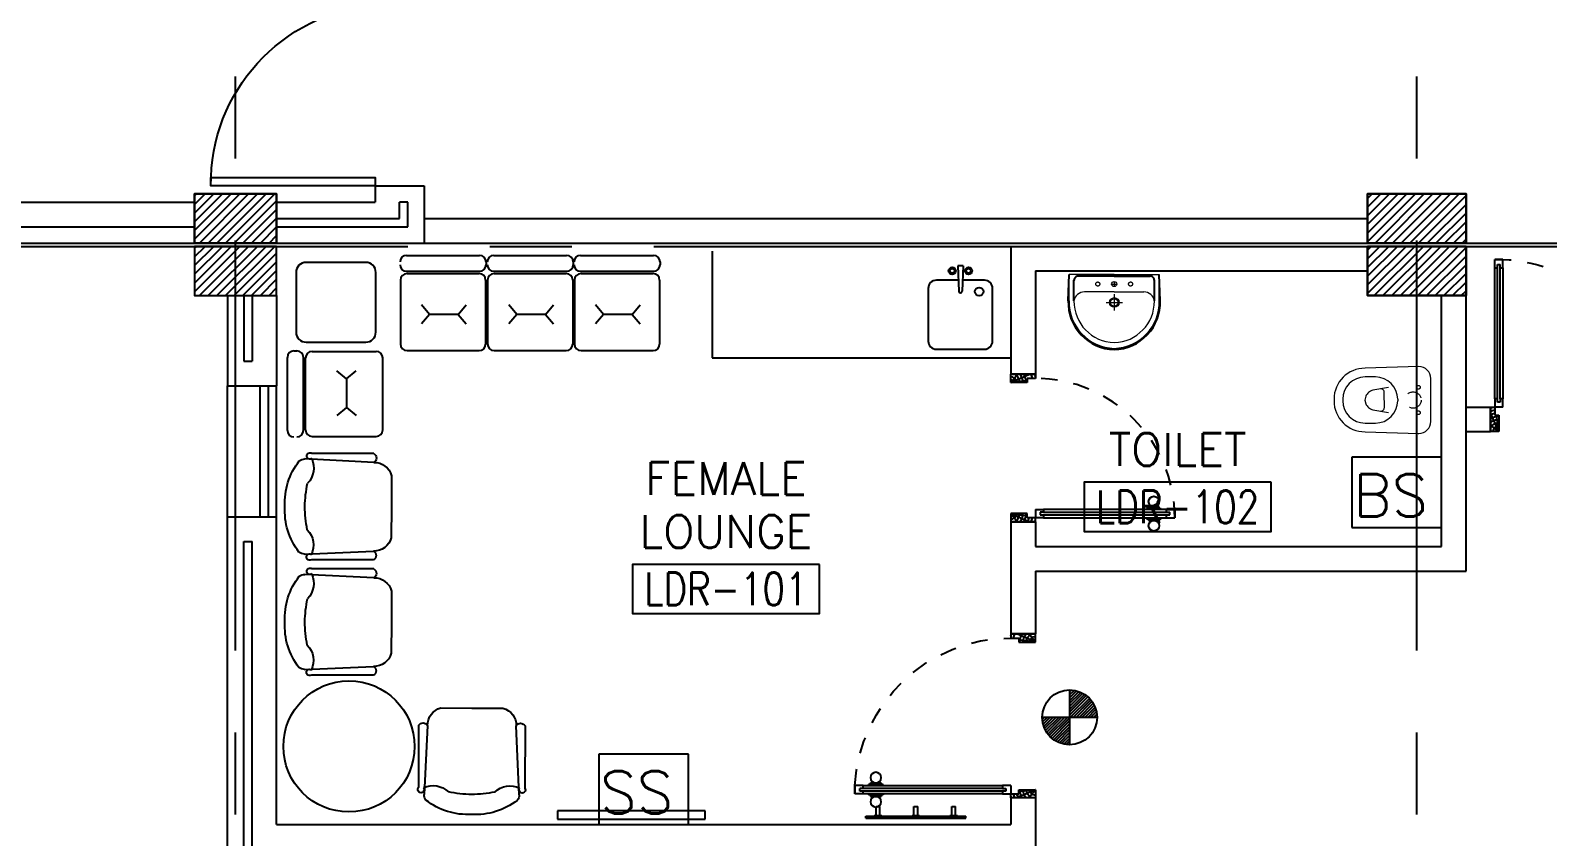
# Model space of a CAD drawing. Extents: x 275967.8 to 276060, y 57291.9 to 57371.4.
# Drawn here: x 275977.08 to 275986.33, y 57322.76 to 57327.68 of the extents above; entities that cross this region are included whole.
import ezdxf
from ezdxf.enums import TextEntityAlignment as Align

# ---------------------------------------------------------------- set-up
doc = ezdxf.new("R2010")
doc.units = 0
doc.header["$MEASUREMENT"] = 0
doc.header["$PDMODE"] = 34
for name, pattern in [('CENTERX2', [4, 2.5, -0.5, 0.5, -0.5]), ('DASHED', [0.75, 0.5, -0.25]), ('HIDDEN', [0.375, 0.25, -0.125]), ('HIDDEN2', [0.1875, 0.125, -0.0625])]:
    doc.linetypes.add(name, pattern=pattern)
doc.layers.get('0').update_dxf_attribs({"color": 11, "linetype": 'CONTINUOUS'})
doc.layers.get('DEFPOINTS').update_dxf_attribs({"color": 11, "linetype": 'CONTINUOUS'})
for name, color, linetype in [('AX-DIM', 11, 'CONTINUOUS'), ('AXES', 11, 'CENTERX2'), ('COL', 11, 'CONTINUOUS'), ('DOOR', 11, 'CONTINUOUS'), ('E-SYSTEM', 4, 'CONTINUOUS'), ('FIX', 11, 'CONTINUOUS'), ('HAT', 11, 'CONTINUOUS'), ('INSUL', 11, 'CONTINUOUS'), ('ME-FIX', 11, 'CONTINUOUS'), ('NON-MEDICAL', 11, 'CONTINUOUS'), ('RM-BOX', 11, 'CONTINUOUS'), ('RM-NAME', 11, 'CONTINUOUS'), ('RM-NO', 11, 'CONTINUOUS'), ('ROOF', 11, 'CONTINUOUS'), ('WALL', 11, 'CONTINUOUS'), ('WIN', 11, 'CONTINUOUS')]:
    doc.layers.add(name, color=color, linetype=linetype)
doc.styles.add('ROMANS', font='ROMANS.shx', dxfattribs={"width": 0.6})
doc.dimstyles.new('STANDARD in', dxfattribs={"dimtxt": 0.24, "dimasz": 0.1, "dimexe": 0.07, "dimexo": 0.05, "dimgap": 0.05, "dimtad": 1, "dimdec": 0, "dimlfac": 1000, "dimzin": 0, "dimdsep": 46, "dimtxsty": 'ROMANS', "dimblk": 'ARCHTICK', "dimcen": 0.05, "dimdle": 0.05, "dimclrd": 7, "dimclre": 7, "dimclrt": 2, "dimadec": 0, "dimazin": 0, "dimtfac": 1, "dimtdec": 0, "dimtmove": 2, "dimatfit": 3, "dimldrblk": 'ARCHTICK', "dimfxl": 0, "dimtolj": 1, "dimtzin": 0, "dimarcsym": 0})

# ---------------------------------------------------------------- blocks, each defined once
blk = doc.blocks.new('_ARCHTICK')
at = {"color": 0, "linetype": 'ByBlock', "const_width": 0.15}
blk.add_lwpolyline([(-0.5, -0.5), (0.5, 0.5)], dxfattribs=at)
blk = doc.blocks.new('*D166')
at = {"layer": 'AX-DIM', "color": 7, "lineweight": -2, "ltscale": 0.3}
for p, q in [((275977.9903, 57357.8329), (275969.7988, 57357.8329)), ((275969.8688, 57298.4629), (275969.8688, 57357.8829)), ((275978.6688, 57298.5129), (275969.7988, 57298.5129))]:
    blk.add_line(p, q, dxfattribs=at)
at = {"layer": 'DEFPOINTS', "color": 0, "ltscale": 0.3}
for p in [(275969.8688, 57357.8329), (275978.0403, 57357.8329), (275978.7188, 57298.5129)]:
    blk.add_point(p, dxfattribs=at)
at = {"layer": 'AX-DIM', "color": 7, "lineweight": -2, "ltscale": 0.3, "xscale": 0.1, "yscale": 0.1, "zscale": 0.1}
for p, rotation in [((275969.8688, 57357.8329), 90), ((275969.8688, 57298.5129), 270)]:
    blk.add_blockref('_ARCHTICK', p, dxfattribs=dict(at, rotation=rotation))
at = {"layer": 'AX-DIM', "color": 2, "ltscale": 0.3, "insert": (275969.6988, 57328.1729), "char_height": 0.24, "attachment_point": 5, "rotation": 90, "style": 'ROMANS'}
blk.add_mtext('\\A1;59320', dxfattribs=at)
blk = doc.blocks.new('RM1')
at = {"layer": 'RM-BOX'}
blk.add_lwpolyline([(569.9, -200), (-569.9, -200), (-569.9, -500), (569.9, -500)], close=True, dxfattribs=at)
at = {"layer": 'RM-NAME', "style": 'ROMANS'}
for tag, p in [('ROOMNAME1', (0, 323.8)), ('ROOMNAME2', (0, 0))]:
    blk.add_attdef(tag, text='', height=200, dxfattribs=at).set_placement(p, align=Align.MIDDLE)
at = {"layer": 'RM-NO', "style": 'ROMANS', "width": 0.8}
blk.add_attdef('ROOMNO', text='', height=200, dxfattribs=at).set_placement((0, -350), align=Align.MIDDLE)
blk = doc.blocks.new('DOOR90')
at = {"layer": 'DOOR', "color": 0, "linetype": 'ByBlock'}
for p, q in [((-150, 0), (-150, -25)), ((-150, 0), (0, 0)), ((0, -50), (0, 0)), ((-1000, -25), (-1000, -75)), ((-1000, -75), (-1000, -25)), ((-950, -25), (-1000, -25)), ((-950, -75), (-1000, -75)), ((-970, -42), (-970, -58)), ((-950, -42), (-970, -42)), ((-950, -58), (-970, -58)), ((-950, -25), (-950, -42)), ((-950, -58), (-950, -75)), ((-917.6, -25), (-917.6, -17.8)), ((-827.6, -17.8), (-917.6, -17.8)), ((-917.6, -75), (-917.6, -82.2)), ((-827.6, -82.2), (-917.6, -82.2)), ((-905, -17.8), (-905, -8.8)), ((-905, -8.8), (-840.2, -8.8)), ((-905, -17.8), (-840.2, -17.8)), ((-905, -82.2), (-905, -91.2)), ((-905, -82.2), (-840.2, -82.2)), ((-905, -91.2), (-840.2, -91.2)), ((-840.2, -17.8), (-840.2, -8.8)), ((-840.2, -82.2), (-840.2, -91.2)), ((-827.6, -25), (-827.6, -17.8)), ((-827.6, -75), (-827.6, -82.2)), ((-200, -42), (-200, -25)), ((-200, -25), (-150, -25)), ((-180, -42), (-200, -42)), ((-200, -75), (-200, -58)), ((-200, -58), (-180, -58)), ((-150, -75), (-200, -75)), ((-180, -58), (-180, -42)), ((-150, -75), (-150, -25)), ((-150, -25), (-100, -25)), ((-100, -25), (-100, -50)), ((-100, -50), (0, -50)), ((-150, -900), (-150, -875)), ((-150, -875), (-100, -875)), ((0, -900), (-150, -900)), ((-150, -900), (0, -900)), ((-100, -850), (0, -850)), ((-100, -875), (-100, -850)), ((0, -850), (0, -900))]:
    blk.add_line(p, q, dxfattribs=at)
at = {"layer": 'DOOR', "color": 9, "linetype": 'ByBlock'}
for p, q in [((0, -50), (-113.7, 0)), ((0, -50), (-40.1, 0)), ((0, -50), (-100, -36.6)), ((0, -850), (-113.7, -900)), ((0, -850), (-100, -863.4)), ((0, -850), (-40.1, -900))]:
    blk.add_line(p, q, dxfattribs=at)
at = {"layer": 'DOOR', "linetype": 'ByBlock'}
for p, q in [((-200, -25), (-950, -25)), ((-200, -42), (-950, -42)), ((-200, -58), (-950, -58)), ((-950, -75), (-200, -75))]:
    blk.add_line(p, q, dxfattribs=at)
at = {"layer": 'DOOR', "color": 0, "linetype": 'ByBlock'}
for centre in [(-872.6, 23.5), (-872.6, -123.5)]:
    blk.add_circle(centre, 32.4, dxfattribs=at)
at = {"layer": 'DOOR', "color": 9, "linetype": 'ByBlock'}
for centre, radius, start, end in [((0, -50), 154.4, 161.10529, 166.28577), ((0, -50), 134.4, 158.15985, 169.28002), ((0, -50), 94.4, 148.01819, 180), ((0, -50), 74.4, 137.77643, 180), ((0, -50), 114.4, 154.08384, 167.37743), ((0, -50), 54.4, 113.20738, 180), ((0, -50), 34.4, 90, 180), ((0, -50), 14.4, 90, 180), ((0, -850), 154.4, 193.71423, 198.89471), ((0, -850), 134.4, 190.71998, 201.84015), ((0, -850), 94.4, 180, 211.98181), ((0, -850), 74.4, 180, 222.22357), ((0, -850), 54.4, 180, 246.79262), ((0, -850), 34.4, 180, 270), ((0, -850), 14.4, 180, 270)]:
    blk.add_arc(centre, radius, start, end, dxfattribs=at)
at = {"layer": 'DOOR', "linetype": 'HIDDEN', "ltscale": 0.5}
blk.add_arc((-150, -25), 850, 180, 270, dxfattribs=at)
blk = doc.blocks.new('C5')
at = {"layer": 'HAT', "linetype": 'ByBlock'}
h = blk.add_hatch(dxfattribs=at)
h.set_pattern_fill('ANSI31', color=256, scale=300, style=0)
h.set_pattern_definition([(45, (-223356.182, -51411.005), (-26.516504, 26.516504), [])])
h.paths.add_polyline_path([(300, 300), (0, 300), (0, 0), (300, 0)])
h.paths.add_polyline_path([(600, 300), (300, 300), (300, 0), (600, 0)])
at = {"layer": 'COL'}
blk.add_lwpolyline([(600, 300), (0, 300), (0, 0), (600, 0)], close=True, dxfattribs=at)
blk = doc.blocks.new('WC1')
at = {"layer": 'FIX', "lineweight": 20}
for p, q in [((-210, 203.8), (-538, 193.8)), ((-475, 140.8), (-538, 140.8)), ((-727, 4.8), (-727, -4.8)), ((-674, 4.8), (-674, -4.8)), ((-533.7, 24.2), (-539.5, 0)), ((-539.5, 0), (-533.7, -24.2)), ((-394.8, 75.7), (-490.4, 60.1)), ((-339, 4.8), (-339, -4.8)), ((-490.4, -60.1), (-394.8, -75.7)), ((-538, -140.8), (-475, -140.8)), ((-538, -193.8), (-210, -203.8))]:
    blk.add_line(p, q, dxfattribs=at)
at = {"layer": 'FIX', "linetype": 'Continuous', "lineweight": 20}
blk.add_line((-420.1, -47.3), (-420.4, 44.6), dxfattribs=at)
at = {"layer": 'FIX', "lineweight": 20}
blk.add_lwpolyline([(-213.2, -203.8), (-210, -203.8, 0.414214), (-137, -130.8), (-137, 0), (-137, 130.8, 0.414214), (-210, 203.8)], format="xyb", dxfattribs=at)
at = {"layer": 'FIX', "linetype": 'HIDDEN2', "lineweight": 20, "ltscale": 0.3}
blk.add_circle((-245, 0), 49.8, dxfattribs=at)
at = {"layer": 'FIX', "linetype": 'HIDDEN', "lineweight": 20, "ltscale": 0.05}
for centre in [(-213.2, 77.5), (-213.2, -77.5)]:
    blk.add_circle(centre, 11.6, dxfattribs=at)
at = {"layer": 'FIX', "lineweight": 20}
for centre, radius, start, end in [((-538, 4.8), 189, 90, 180), ((-538, 4.8), 136, 90, 180), ((-475, 4.8), 136, 360, 90), ((-473, -6.9), 68.2, 128.92417, 152.84682), ((-464.4, -17.6), 82, 108.49595, 128.92417), ((-538, -4.8), 189, 180, 270), ((-538, -4.8), 136, 180, 270), ((-473, 6.9), 68.2, 207.15318, 231.07583), ((-464.4, 17.6), 82, 231.07583, 251.50405), ((-475, -4.8), 136, 270, 0)]:
    blk.add_arc(centre, radius, start, end, dxfattribs=at)
at = {"layer": 'FIX', "linetype": 'Continuous', "lineweight": 20}
for centre, start, end in [((-442.7, 45.5), 357.66621, 91.61215), ((-442.4, -45.6), 268.38785, 2.33379)]:
    blk.add_arc(centre, 22.3, start, end, dxfattribs=at)
blk = doc.blocks.new('LAV1')
at = {"layer": 'FIX', "linetype": 'ByBlock', "ltscale": 0.3}
for p, q in [((-280, 210), (-275, 50)), ((-245, 210), (-245, 85)), ((245, 210), (245, 85)), ((280, 210), (275, 50)), ((0, 60), (-220.2, 60)), ((0, 60), (220.2, 60))]:
    blk.add_line(p, q, dxfattribs=at)
at = {"layer": 'FIX', "linetype": 'Continuous', "lineweight": 20}
for p, q in [((-275, 210), (-275, 50)), ((275, 210), (275, 50)), ((0, 155), (-181.4, 155)), ((0, 155), (181.4, 155)), ((0, 50), (-275, 50)), ((0, 50), (-252.5, 50)), ((0, 50), (252.5, 50)), ((0, 50), (275, 50))]:
    blk.add_line(p, q, dxfattribs=at)
at = {"layer": 'FIX', "linetype": 'DASHED', "lineweight": 20, "ltscale": 0.05}
for p, q in [((49.5, 220), (-50.5, 220)), ((-0.5, 170), (-0.5, 270)), ((-0.5, 170), (-0.5, 270))]:
    blk.add_line(p, q, dxfattribs=at)
at = {"layer": 'FIX', "lineweight": 20}
for p, q in [((15.6, 107.5), (-15.5, 107.5)), ((0, 92), (0, 123))]:
    blk.add_line(p, q, dxfattribs=at)
for centre, radius in [((-0.5, 220), 29.5), ((-0.5, 220), 22.5), ((0, 107.5), 15.5)]:
    blk.add_circle(centre, radius, dxfattribs=at)
at = {"layer": 'FIX', "linetype": 'HIDDEN', "lineweight": 20, "ltscale": 0.05}
for centre in [(-100, 107.5), (100, 107.5)]:
    blk.add_circle(centre, 12.4, dxfattribs=at)
at = {"layer": 'FIX', "linetype": 'ByBlock', "ltscale": 0.3}
for centre, radius, start, end in [((6.9, 220), 287, 91.37765, 182.00641), ((-6.9, 220), 287, 357.99359, 88.62235), ((-220.1, 84.9), 24.9, 179.70214, 269.94861), ((220.1, 84.9), 24.9, 270.05139, 0.29786)]:
    blk.add_arc(centre, radius, start, end, dxfattribs=at)
at = {"layer": 'FIX', "linetype": 'Continuous', "lineweight": 20}
for centre, radius, start, end in [((8.4, 216.7), 283.4, 91.6988, 181.35097), ((7.6, 212.5), 252.7, 91.73281, 180.48842), ((-8.4, 216.7), 283.4, 358.64903, 88.3012), ((-7.6, 212.5), 252.7, 359.51158, 88.26719), ((-179.2, 221.8), 66.9, 190.20056, 268.07863), ((179.2, 221.8), 66.9, 271.92137, 349.79944)]:
    blk.add_arc(centre, radius, start, end, dxfattribs=at)
blk = doc.blocks.new('DOOR-10')
at = {"layer": 'DOOR', "color": 0, "linetype": 'ByBlock'}
for p, q in [((-75.7, 1017.6), (-82.9, 1017.6)), ((-82.9, 927.6), (-82.9, 1017.6)), ((-25.7, 1100), (-75.7, 1100)), ((-75.7, 1100), (-25.7, 1100)), ((-75.7, 1050), (-75.7, 1100)), ((-58.7, 1050), (-75.7, 1050)), ((-42.7, 1070), (-58.7, 1070)), ((-58.7, 1050), (-58.7, 1070)), ((-42.7, 1050), (-42.7, 1070)), ((-25.7, 1050), (-42.7, 1050)), ((-25.7, 1050), (-25.7, 1100)), ((-25.7, 1017.6), (-18.5, 1017.6)), ((-18.5, 927.6), (-18.5, 1017.6)), ((-82.9, 1005), (-91.9, 1005)), ((-91.9, 1005), (-91.9, 940.2)), ((-82.9, 940.2), (-91.9, 940.2)), ((-82.9, 1005), (-82.9, 940.2)), ((-75.7, 927.6), (-82.9, 927.6)), ((-25.7, 927.6), (-18.5, 927.6)), ((-18.5, 1005), (-9.5, 1005)), ((-18.5, 1005), (-18.5, 940.2)), ((-18.5, 940.2), (-9.5, 940.2)), ((-9.5, 1005), (-9.5, 940.2)), ((-75.7, 200), (-58.7, 200)), ((-75.7, 150), (-75.7, 200)), ((-58.7, 200), (-58.7, 180)), ((-42.7, 200), (-25.7, 200)), ((-42.7, 180), (-42.7, 200)), ((-25.7, 200), (-25.7, 150)), ((-1000.7, 0), (-1000.7, 150)), ((-1000.7, 150), (-975.7, 150)), ((-1000.7, 150), (-1000.7, 0)), ((-975.7, 150), (-975.7, 100)), ((-975.7, 100), (-950.7, 100)), ((-950.7, 100), (-950.7, 0)), ((-75.7, 150), (-25.7, 150)), ((-58.7, 180), (-42.7, 180)), ((-50.7, 100), (-50.7, 0)), ((-25.7, 100), (-50.7, 100)), ((-0.7, 150), (-25.7, 150)), ((-25.7, 150), (-25.7, 100)), ((-950.7, 0), (-1000.7, 0)), ((-50.7, 0), (-0.7, 0))]:
    blk.add_line(p, q, dxfattribs=at)
at = {"layer": 'DOOR', "linetype": 'ByBlock'}
for p, q in [((-75.7, 1050), (-75.7, 200)), ((-58.7, 200), (-58.7, 1050)), ((-42.7, 200), (-42.7, 1050)), ((-25.7, 200), (-25.7, 1050))]:
    blk.add_line(p, q, dxfattribs=at)
at = {"layer": 'DOOR', "color": 9, "linetype": 'ByBlock'}
for p, q in [((-950.7, 0), (-1000.7, 113.7)), ((-950.7, 0), (-964.1, 100)), ((-50.7, 0), (-0.7, 113.7)), ((-50.7, 0), (-37.3, 100)), ((-0.7, 0), (-0.7, 150)), ((-950.7, 0), (-1000.7, 40.1)), ((-50.7, 0), (-0.7, 40.1))]:
    blk.add_line(p, q, dxfattribs=at)
at = {"layer": 'DOOR', "color": 0, "linetype": 'ByBlock'}
for centre in [(-124.2, 972.6), (22.8, 972.6)]:
    blk.add_circle(centre, 32.4, dxfattribs=at)
at = {"layer": 'DOOR', "linetype": 'HIDDEN', "ltscale": 0.5}
blk.add_arc((-23.4, 149.1), 952.3, 93.14816, 179.94816, dxfattribs=at)
at = {"layer": 'DOOR', "color": 9, "linetype": 'ByBlock'}
for centre, radius, start, end in [((-950.7, 0), 154.4, 103.71423, 108.89471), ((-950.7, 0), 134.4, 100.71998, 111.84015), ((-950.7, 0), 94.4, 90, 121.98181), ((-50.7, 0), 94.4, 58.01819, 90), ((-50.7, 0), 134.4, 68.15985, 79.28002), ((-50.7, 0), 114.4, 64.08384, 77.37743), ((-50.7, 0), 154.4, 71.10529, 76.28577), ((-950.7, 0), 74.4, 90, 132.22357), ((-950.7, 0), 54.4, 90, 156.79262), ((-950.7, 0), 34.4, 90, 180), ((-950.7, 0), 14.4, 90, 180), ((-50.7, 0), 74.4, 47.77643, 90), ((-50.7, 0), 54.4, 23.20738, 90), ((-50.7, 0), 34.4, 0, 90), ((-50.7, 0), 14.4, 0, 90)]:
    blk.add_arc(centre, radius, start, end, dxfattribs=at)
blk = doc.blocks.new('A$C272A55A0')
at = {"layer": 'DOOR', "color": 0, "linetype": 'ByBlock'}
for p, q in [((0, 900.4), (0, 1050.4)), ((50, 1050.4), (0, 1050.4)), ((50, 950.4), (50, 1050.4)), ((1750, 950.4), (1750, 1050.4)), ((1750, 1050.4), (1800, 1050.4)), ((1800, 1050.4), (1800, 900.4)), ((25, 950.4), (50, 950.4)), ((25, 900.4), (25, 950.4)), ((1775, 950.4), (1750, 950.4)), ((1775, 900.4), (1775, 950.4)), ((0, 900.4), (25, 900.4)), ((75, 900.4), (25, 900.4)), ((25, 850.4), (25, 900.4)), ((42, 850.4), (25, 850.4)), ((58, 870.4), (42, 870.4)), ((42, 870.4), (42, 850.4)), ((58, 850.4), (58, 870.4)), ((75, 850.4), (58, 850.4)), ((75, 900.4), (75, 850.4)), ((1725, 900.4), (1775, 900.4)), ((1725, 900.4), (1725, 850.4)), ((1725, 850.4), (1742, 850.4)), ((1742, 870.4), (1758, 870.4)), ((1742, 850.4), (1742, 870.4)), ((1758, 870.4), (1758, 850.4)), ((1758, 850.4), (1775, 850.4)), ((1800, 900.4), (1775, 900.4)), ((1775, 850.4), (1775, 900.4)), ((1717.8, 160.1), (1708.8, 160.1)), ((1708.8, 95.3), (1708.8, 160.1)), ((1717.8, 95.3), (1708.8, 95.3)), ((1725, 172.7), (1717.8, 172.7)), ((1717.8, 172.7), (1717.8, 82.7)), ((1717.8, 95.3), (1717.8, 160.1)), ((1775, 172.7), (1782.2, 172.7)), ((1782.2, 172.7), (1782.2, 82.7)), ((1782.2, 160.1), (1791.2, 160.1)), ((1782.2, 95.3), (1782.2, 160.1)), ((1782.2, 95.3), (1791.2, 95.3)), ((1791.2, 95.3), (1791.2, 160.1)), ((25, 50.4), (42, 50.4)), ((25, 50.4), (25, 0.4)), ((25, 0.4), (75, 0.4)), ((75, 0.4), (25, 0.4)), ((42, 50.4), (42, 30.4)), ((42, 30.4), (58, 30.4)), ((58, 50.4), (75, 50.4)), ((58, 50.4), (58, 30.4)), ((75, 50.4), (75, 0.4)), ((1725, 82.7), (1717.8, 82.7)), ((1742, 50.4), (1725, 50.4)), ((1725, 50.4), (1725, 0.4)), ((1775, 0.4), (1725, 0.4)), ((1725, 0.4), (1775, 0.4)), ((1742, 50.4), (1742, 30.4)), ((1758, 30.4), (1742, 30.4)), ((1775, 50.4), (1758, 50.4)), ((1758, 50.4), (1758, 30.4)), ((1775, 82.7), (1782.2, 82.7)), ((1775, 50.4), (1775, 0.4))]:
    blk.add_line(p, q, dxfattribs=at)
at = {"layer": 'DOOR', "color": 9, "linetype": 'ByBlock'}
for p, q in [((50, 1050.4), (0, 1010.2)), ((50, 1050.4), (0, 936.6)), ((50, 1050.4), (36.6, 950.4)), ((1750, 1050.4), (1800, 1010.2)), ((1750, 1050.4), (1800, 936.6)), ((1750, 1050.4), (1763.4, 950.4))]:
    blk.add_line(p, q, dxfattribs=at)
at = {"layer": 'DOOR', "linetype": 'ByBlock'}
for p, q in [((25, 850.4), (25, 50.4)), ((42, 850.4), (42, 50.4)), ((58, 850.4), (58, 50.4)), ((75, 50.4), (75, 850.4)), ((1725, 50.4), (1725, 850.4)), ((1742, 850.4), (1742, 50.4)), ((1758, 850.4), (1758, 50.4)), ((1775, 850.4), (1775, 50.4))]:
    blk.add_line(p, q, dxfattribs=at)
at = {"layer": 'DOOR', "color": 0, "linetype": 'ByBlock'}
for centre in [(1676.5, 127.7), (1823.5, 127.7)]:
    blk.add_circle(centre, 32.4, dxfattribs=at)
at = {"layer": 'DOOR', "color": 9, "linetype": 'ByBlock'}
for centre, radius, start, end in [((50, 1050.4), 54.4, 203.20738, 270), ((50, 1050.4), 34.4, 180, 270), ((50, 1050.4), 14.4, 180, 270), ((1750, 1050.4), 14.4, 270, 0), ((1750, 1050.4), 34.4, 270, 0), ((1750, 1050.4), 54.4, 270, 336.79262), ((50, 1050.4), 74.4, 227.77643, 270), ((50, 1050.4), 94.4, 238.01819, 270), ((50, 1050.4), 114.4, 244.08384, 257.37743), ((50, 1050.4), 134.4, 248.15985, 259.28002), ((1750, 1050.4), 74.4, 270, 312.22357), ((1750, 1050.4), 94.4, 270, 301.98181), ((1750, 1050.4), 114.4, 282.62257, 295.91616), ((1750, 1050.4), 134.4, 280.71998, 291.84015), ((50, 1050.4), 154.4, 251.10529, 256.28577), ((1750, 1050.4), 154.4, 283.71423, 288.89471)]:
    blk.add_arc(centre, radius, start, end, dxfattribs=at)
at = {"layer": 'DOOR', "linetype": 'HIDDEN', "ltscale": 0.5}
for centre, start, end in [((50, 851.4), 268.31738, 3.29648), ((1750, 851.4), 176.70352, 271.68262)]:
    blk.add_arc(centre, 851.4, start, end, dxfattribs=at)
at = {"layer": 'WALL', "linetype": 'ByBlock'}
blk.add_line((1800, 900.4), (1800, 1050.4), dxfattribs=at)

msp = doc.modelspace()

# ---------------------------------------------------------------- hatches: boundary and pattern name
at = {"layer": 'HAT', "linetype": 'ByBlock'}
h = msp.add_hatch(dxfattribs=at)
h.set_pattern_fill('ANSI31', color=256, scale=0.3, style=0)
h.set_pattern_definition([(45, (275761.879317, 57275.29192), (-0.026516504, 0.026516504), [])])
h.paths.add_polyline_path([(275978.3355, 57326.3829), (275978.3355, 57326.6829), (275978.0855, 57326.6829), (275978.0855, 57326.3829)])
h.paths.add_polyline_path([(275978.5855, 57326.3829), (275978.5855, 57326.6829), (275978.3355, 57326.6829), (275978.3355, 57326.3829)])
h = msp.add_hatch(dxfattribs=at)
h.set_pattern_fill('ANSI31', color=256, scale=0.3, style=0)
h.set_pattern_definition([(45, (275761.879317, 57274.97192), (-0.026516504, 0.026516504), [])])
h.paths.add_polyline_path([(275978.3355, 57326.0629), (275978.3355, 57326.3629), (275978.0855, 57326.3629), (275978.0855, 57326.0629)])
h.paths.add_polyline_path([(275978.5855, 57326.0629), (275978.5855, 57326.3629), (275978.3355, 57326.3629), (275978.3355, 57326.0629)])
h = msp.add_hatch(dxfattribs=at)
h.set_pattern_fill('ANSI31', color=256, scale=0.3, style=0)
h.set_pattern_definition([(45, (275761.879317, 57274.65192), (-0.026516504, 0.026516504), [])])
h.paths.add_polyline_path([(275985.5355, 57326.3629), (275985.2355, 57326.3629), (275985.2355, 57326.0629), (275985.5355, 57326.0629)])
h.paths.add_polyline_path([(275985.8355, 57326.3629), (275985.5355, 57326.3629), (275985.5355, 57326.0629), (275985.8355, 57326.0629)])

# ---------------------------------------------------------------- linework, layer by layer
at = {"layer": 'AXES'}
for p, q in [((275985.5355, 57291.8986), (275985.5355, 57370.7113)), ((275978.3355, 57291.8986), (275978.3355, 57336.8179)), ((275968.8855, 57326.3829), (276041.9755, 57326.3829)), ((275968.8855, 57326.3629), (276041.9755, 57326.3629))]:
    msp.add_line(p, q, dxfattribs=at)
at = {"layer": 'COL'}
for points in [[(275978.5855, 57326.6829), (275978.0855, 57326.6829), (275978.0855, 57326.3829), (275978.5855, 57326.3829)], [(275978.5855, 57326.6829), (275978.0855, 57326.6829), (275978.0855, 57326.3829), (275978.5855, 57326.3829)], [(275978.5855, 57326.3629), (275978.0855, 57326.3629), (275978.0855, 57326.0629), (275978.5855, 57326.0629)], [(275978.5855, 57326.3629), (275978.0855, 57326.3629), (275978.0855, 57326.0629), (275978.5855, 57326.0629)], [(275985.8355, 57326.3629), (275985.2355, 57326.3629), (275985.2355, 57326.0629), (275985.8355, 57326.0629)]]:
    msp.add_lwpolyline(points, close=True, dxfattribs=at)
at = {"layer": 'DOOR'}
msp.add_lwpolyline([(275978.1855, 57326.7329), (275978.1855, 57326.7829), (275979.1855, 57326.7829), (275979.1855, 57326.7329), (275978.1855, 57326.7329, -0.394043), (275979.1855, 57327.8329, -0.414214)], format="xyb", dxfattribs=at)
at = {"layer": 'E-SYSTEM', "color": 4}
for p, q in [((275985.1403, 57325.0778), (275985.1403, 57324.6492)), ((275985.6855, 57325.0778), (275985.1403, 57325.0778)), ((275985.6855, 57324.6492), (275985.6855, 57325.0778)), ((275985.1403, 57324.6492), (275985.6855, 57324.6492)), ((275983.4194, 57323.6575), (275983.4194, 57323.3232)), ((275983.4194, 57323.6454), (275983.4311, 57323.6571)), ((275983.4194, 57323.6277), (275983.4469, 57323.6552)), ((275983.4194, 57323.61), (275983.4615, 57323.6521)), ((275983.4194, 57323.5923), (275983.475, 57323.648)), ((275983.4194, 57323.5747), (275983.4877, 57323.6429)), ((275983.4194, 57323.557), (275983.4995, 57323.6371)), ((275983.4194, 57323.5393), (275983.5106, 57323.6305)), ((275983.4194, 57323.5216), (275983.5209, 57323.6232)), ((275983.4194, 57323.504), (275983.5306, 57323.6152)), ((275983.4235, 57323.4904), (275983.5396, 57323.6065)), ((275983.4411, 57323.4904), (275983.548, 57323.5972)), ((275983.4588, 57323.4904), (275983.5557, 57323.5872)), ((275983.4765, 57323.4904), (275983.5626, 57323.5765)), ((275983.4942, 57323.4904), (275983.5689, 57323.5651)), ((275983.5118, 57323.4904), (275983.5744, 57323.5529)), ((275983.5295, 57323.4904), (275983.5791, 57323.5399)), ((275983.5472, 57323.4904), (275983.5827, 57323.5259)), ((275983.5649, 57323.4904), (275983.5853, 57323.5108)), ((275983.5866, 57323.4904), (275983.2522, 57323.4904)), ((275983.2526, 57323.4786), (275983.2644, 57323.4904)), ((275983.2545, 57323.4628), (275983.282, 57323.4904)), ((275983.2576, 57323.4482), (275983.2997, 57323.4904)), ((275983.2617, 57323.4347), (275983.3174, 57323.4904)), ((275983.2668, 57323.4221), (275983.3351, 57323.4904)), ((275983.2727, 57323.4103), (275983.3527, 57323.4904)), ((275983.2793, 57323.3992), (275983.3704, 57323.4904)), ((275983.2866, 57323.3888), (275983.3881, 57323.4904)), ((275983.2946, 57323.3791), (275983.4058, 57323.4904)), ((275983.3032, 57323.3701), (275983.4194, 57323.4863)), ((275983.3126, 57323.3618), (275983.4194, 57323.4686)), ((275983.3225, 57323.3541), (275983.4194, 57323.4509)), ((275983.3332, 57323.3471), (275983.4194, 57323.4332)), ((275983.5826, 57323.4904), (275983.5865, 57323.4943)), ((275983.3446, 57323.3408), (275983.4194, 57323.4156)), ((275983.3568, 57323.3353), (275983.4194, 57323.3979)), ((275983.3699, 57323.3307), (275983.4194, 57323.3802)), ((275983.3839, 57323.327), (275983.4194, 57323.3625)), ((275983.399, 57323.3244), (275983.4194, 57323.3449)), ((275983.4154, 57323.3232), (275983.4194, 57323.3272)), ((275980.5504, 57323.2665), (275980.5504, 57322.8379)), ((275981.0956, 57323.2665), (275980.5504, 57323.2665)), ((275981.0956, 57322.8379), (275981.0956, 57323.2665)), ((275980.5504, 57322.8379), (275981.0956, 57322.8379))]:
    msp.add_line(p, q, dxfattribs=at)
msp.add_circle((275983.4194, 57323.4904), 0.1672, dxfattribs=at)
at = {"layer": 'INSUL'}
for p, q in [((275979.3855, 57326.6329), (275979.3355, 57326.6329)), ((275979.3355, 57326.5329), (275979.3355, 57326.6329)), ((275979.3855, 57326.4829), (275979.3855, 57326.6329)), ((275978.5855, 57326.5329), (275979.3355, 57326.5329)), ((275978.5855, 57326.4829), (275979.3855, 57326.4829)), ((275978.3855, 57326.0629), (275978.3855, 57325.6629)), ((275978.4355, 57326.0629), (275978.4355, 57325.6629)), ((275978.3855, 57325.6629), (275978.4355, 57325.6629)), ((275978.3855, 57324.5629), (275978.4355, 57324.5629)), ((275978.3855, 57322.1129), (275978.3855, 57324.5629)), ((275978.4355, 57322.1129), (275978.4355, 57324.5629))]:
    msp.add_line(p, q, dxfattribs=at)
at = {"layer": 'ME-FIX'}
for p, q in [((275981.2407, 57326.3329), (275981.2407, 57325.6829)), ((275982.7374, 57326.2446), (275982.7434, 57326.0893)), ((275982.7695, 57326.2446), (275982.7374, 57326.2446)), ((275982.7695, 57326.2446), (275982.7634, 57326.0893)), ((275982.5571, 57326.1065), (275982.5571, 57325.7854)), ((275982.7434, 57326.1564), (275982.607, 57326.1564)), ((275982.8999, 57326.1564), (275982.7634, 57326.1564)), ((275982.9498, 57325.7854), (275982.9498, 57326.1065)), ((275982.607, 57325.7356), (275982.8999, 57325.7356)), ((275981.2407, 57325.6829), (275983.0605, 57325.6829))]:
    msp.add_line(p, q, dxfattribs=at)
for centre, radius in [((275982.7037, 57326.2135), 0.0217), ((275982.7037, 57326.2135), 0.014), ((275982.8032, 57326.2135), 0.0217), ((275982.8032, 57326.2135), 0.014), ((275982.8679, 57326.087), 0.0255)]:
    msp.add_circle(centre, radius, dxfattribs=at)
for centre, radius, start, end in [((275982.607, 57326.1065), 0.0499, 90, 180), ((275982.8999, 57326.1065), 0.0499, 0, 90), ((275982.7534, 57326.0893), 0.00997, 180, 0), ((275982.607, 57325.7854), 0.0499, 180, 270), ((275982.8999, 57325.7854), 0.0499, 270, 0)]:
    msp.add_arc(centre, radius, start, end, dxfattribs=at)
at = {"layer": 'NON-MEDICAL'}
for p, q in [((275979.3777, 57326.308), (275979.8221, 57326.308)), ((275979.9089, 57326.308), (275980.3533, 57326.308)), ((275980.4384, 57326.308), (275980.8827, 57326.308)), ((275978.7039, 57326.2044), (275978.7039, 57325.8396)), ((275979.1295, 57326.2652), (275978.7647, 57326.2652)), ((275979.1903, 57325.8396), (275979.1903, 57326.2044)), ((275979.3777, 57326.2107), (275979.8221, 57326.2107)), ((275979.3803, 57326.197), (275979.8195, 57326.197)), ((275979.8621, 57326.268), (275979.8621, 57326.2507)), ((275979.8621, 57326.268), (275979.8621, 57326.2507)), ((275979.9089, 57326.2107), (275980.3533, 57326.2107)), ((275979.9115, 57326.197), (275980.3507, 57326.197)), ((275980.3933, 57326.268), (275980.3933, 57326.2507)), ((275980.3933, 57326.268), (275980.3933, 57326.2507)), ((275980.4384, 57326.2107), (275980.8827, 57326.2107)), ((275980.441, 57326.197), (275980.8801, 57326.197)), ((275980.9227, 57326.268), (275980.9227, 57326.2507)), ((275980.9227, 57326.268), (275980.9227, 57326.2507)), ((275979.3403, 57326.157), (275979.3403, 57325.767)), ((275979.8595, 57326.157), (275979.8595, 57325.767)), ((275979.8595, 57326.157), (275979.8595, 57325.767)), ((275979.8715, 57326.157), (275979.8715, 57325.767)), ((275980.3907, 57326.157), (275980.3907, 57325.767)), ((275980.3907, 57326.157), (275980.3907, 57325.767)), ((275980.401, 57326.157), (275980.401, 57325.767)), ((275980.9201, 57326.157), (275980.9201, 57325.767)), ((275980.9201, 57326.157), (275980.9201, 57325.767)), ((275979.5178, 57325.9481), (275979.4692, 57326.0065)), ((275979.5178, 57325.9481), (275979.4692, 57325.8897)), ((275979.693, 57325.9481), (275979.5178, 57325.9481)), ((275979.693, 57325.9481), (275979.7416, 57326.0065)), ((275979.693, 57325.9481), (275979.7416, 57325.8897)), ((275980.049, 57325.9481), (275980.0004, 57326.0065)), ((275980.049, 57325.9481), (275980.0004, 57325.8897)), ((275980.2241, 57325.9481), (275980.049, 57325.9481)), ((275980.2241, 57325.9481), (275980.2728, 57326.0065)), ((275980.2241, 57325.9481), (275980.2728, 57325.8897)), ((275980.5785, 57325.9481), (275980.5298, 57326.0065)), ((275980.5785, 57325.9481), (275980.5298, 57325.8897)), ((275980.7536, 57325.9481), (275980.5785, 57325.9481)), ((275980.7536, 57325.9481), (275980.8022, 57326.0065)), ((275980.7536, 57325.9481), (275980.8022, 57325.8897)), ((275978.7647, 57325.7788), (275979.1295, 57325.7788)), ((275978.6513, 57325.2407), (275978.6513, 57325.685)), ((275978.6913, 57325.725), (275978.7085, 57325.725)), ((275978.6913, 57325.725), (275978.7085, 57325.725)), ((275978.7485, 57325.2407), (275978.7485, 57325.685)), ((275978.7623, 57325.2433), (275978.7623, 57325.6824)), ((275978.8023, 57325.7224), (275979.1923, 57325.7224)), ((275978.8023, 57325.7224), (275979.1923, 57325.7224)), ((275979.2323, 57325.2433), (275979.2323, 57325.6824)), ((275979.3803, 57325.727), (275979.8195, 57325.727)), ((275979.9115, 57325.727), (275980.3507, 57325.727)), ((275980.441, 57325.727), (275980.8801, 57325.727)), ((275979.0112, 57325.5559), (275978.9528, 57325.6046)), ((275979.0112, 57325.5559), (275979.0695, 57325.6046)), ((275979.0112, 57325.5559), (275979.0112, 57325.3808)), ((275979.0112, 57325.3808), (275978.9528, 57325.3321)), ((275979.0112, 57325.3808), (275979.0695, 57325.3321)), ((275978.8023, 57325.2033), (275979.1923, 57325.2033)), ((275980.2974, 57322.9198), (275980.2974, 57322.8698)), ((275981.1974, 57322.9198), (275980.2974, 57322.9198)), ((275980.2974, 57322.8698), (275981.1974, 57322.8698)), ((275981.1974, 57322.8698), (275981.1974, 57322.9198)), ((275982.177, 57322.8764), (275982.177, 57322.8882)), ((275982.177, 57322.8882), (275982.7866, 57322.8882)), ((275982.177, 57322.8764), (275982.7866, 57322.8764)), ((275982.2279, 57322.8928), (275982.2741, 57322.8928)), ((275982.2279, 57322.8882), (275982.2279, 57322.8928)), ((275982.2393, 57322.9468), (275982.2627, 57322.9468)), ((275982.2393, 57322.8928), (275982.2393, 57322.9468)), ((275982.2627, 57322.8928), (275982.2627, 57322.9468)), ((275982.2741, 57322.8882), (275982.2741, 57322.8928)), ((275982.4587, 57322.8928), (275982.5049, 57322.8928)), ((275982.4587, 57322.8882), (275982.4587, 57322.8928)), ((275982.4701, 57322.8928), (275982.4701, 57322.9468)), ((275982.4701, 57322.9468), (275982.4935, 57322.9468)), ((275982.4935, 57322.8928), (275982.4935, 57322.9468)), ((275982.5049, 57322.8882), (275982.5049, 57322.8928)), ((275982.6895, 57322.8882), (275982.6895, 57322.8928)), ((275982.6895, 57322.8928), (275982.7356, 57322.8928)), ((275982.7008, 57322.8928), (275982.7008, 57322.9468)), ((275982.7008, 57322.9468), (275982.7243, 57322.9468)), ((275982.7243, 57322.8928), (275982.7243, 57322.9468)), ((275982.7356, 57322.8882), (275982.7356, 57322.8928)), ((275982.7866, 57322.8764), (275982.7866, 57322.8882))]:
    msp.add_line(p, q, dxfattribs=at)
at = {"layer": 'NON-MEDICAL', "extrusion": (0, 0, -1)}
for p, q in [((275979.178, 57325.0992), (275978.7996, 57325.1005)), ((275979.1778, 57325.0452), (275978.7581, 57325.0661)), ((275979.2856, 57324.9637), (275979.285, 57324.7746)), ((275979.285, 57324.7746), (275979.2843, 57324.5854)), ((275978.7561, 57324.4866), (275979.1759, 57324.5047)), ((275979.1758, 57324.4507), (275978.7974, 57324.452)), ((275979.1778, 57324.3416), (275978.7581, 57324.3625)), ((275979.178, 57324.3956), (275978.7996, 57324.3969)), ((275979.2856, 57324.2601), (275979.285, 57324.071)), ((275979.285, 57324.071), (275979.2843, 57323.8818)), ((275978.7561, 57323.783), (275979.1759, 57323.8011)), ((275979.1758, 57323.7471), (275978.7974, 57323.7483)), ((275979.5867, 57323.5478), (275979.7759, 57323.5472)), ((275979.7759, 57323.5472), (275979.965, 57323.5465)), ((275979.4512, 57323.4402), (275979.4499, 57323.0618)), ((275979.5053, 57323.44), (275979.4843, 57323.0203)), ((275980.0638, 57323.0183), (275980.0457, 57323.4381)), ((275980.0998, 57323.438), (275980.0985, 57323.0596))]:
    msp.add_line(p, q, dxfattribs=at)
at = {"layer": 'NON-MEDICAL'}
msp.add_circle((275979.0266, 57323.3134), 0.4, dxfattribs=at)
for centre, radius, start, end in [((275979.3777, 57326.268), 0.04, 90, 180), ((275979.8221, 57326.268), 0.04, 0, 90), ((275979.9089, 57326.268), 0.04, 90, 180), ((275980.3533, 57326.268), 0.04, 0, 90), ((275980.4384, 57326.268), 0.04, 90, 180), ((275980.8827, 57326.268), 0.04, 0, 90), ((275978.7647, 57326.2044), 0.0608, 90, 180), ((275979.1295, 57326.2044), 0.0608, 0, 90), ((275979.3777, 57326.2507), 0.04, 180, 270), ((275979.3803, 57326.157), 0.04, 90, 180), ((275979.8195, 57326.157), 0.04, 0, 90), ((275979.8221, 57326.2507), 0.04, 270, 0), ((275979.9089, 57326.2507), 0.04, 180, 270), ((275979.9115, 57326.157), 0.04, 90, 180), ((275980.3507, 57326.157), 0.04, 0, 90), ((275980.3533, 57326.2507), 0.04, 270, 0), ((275980.4384, 57326.2507), 0.04, 180, 270), ((275980.441, 57326.157), 0.04, 90, 180), ((275980.8801, 57326.157), 0.04, 0, 90), ((275980.8827, 57326.2507), 0.04, 270, 0), ((275978.7647, 57325.8396), 0.0608, 180, 270), ((275979.1295, 57325.8396), 0.0608, 270, 0), ((275979.3803, 57325.767), 0.04, 180, 270), ((275979.8195, 57325.767), 0.04, 270, 0), ((275979.9115, 57325.767), 0.04, 180, 270), ((275980.3507, 57325.767), 0.04, 270, 0), ((275980.441, 57325.767), 0.04, 180, 270), ((275980.8801, 57325.767), 0.04, 270, 0), ((275978.6913, 57325.685), 0.04, 90, 180), ((275978.7085, 57325.685), 0.04, 0, 90), ((275978.8023, 57325.6824), 0.04, 90, 180), ((275979.1923, 57325.6824), 0.04, 0, 90), ((275978.6913, 57325.2407), 0.04, 180, 270), ((275978.7085, 57325.2407), 0.04, 270, 0), ((275978.8023, 57325.2433), 0.04, 180, 270), ((275979.1923, 57325.2433), 0.04, 270, 0)]:
    msp.add_arc(centre, radius, start, end, dxfattribs=at)
at = {"layer": 'NON-MEDICAL', "extrusion": (0, 0, -1)}
for centre, radius, start, end in [((-275978.7883, 57325.0846), 0.0195, 235.03992, 125.35171), ((-275979.1639, 57325.0723), 0.0304, 117.61716, 242.77448), ((-275979.0477, 57324.8001), 0.412, 356.75257, 38.14876), ((-275978.756, 57325.0152), 0.051, 50.65614, 92.28364), ((-275978.6768, 57325.012), 0.1352, 155.27234, 224.16343), ((-275979.1809, 57324.9372), 0.108, 88.33544, 165.796), ((-275979.5087, 57324.7641), 0.7509, 0.93926, 11.81859), ((-275979.0476, 57324.7506), 0.412, 322.24288, 3.63907), ((-275979.5087, 57324.7836), 0.7509, 348.57305, 359.45238), ((-275978.6751, 57324.5413), 0.1352, 136.22821, 205.1193), ((-275979.1798, 57324.6126), 0.108, 194.59564, 272.0562), ((-275978.7544, 57324.5376), 0.051, 268.108, 309.7355), ((-275978.7862, 57324.468), 0.0195, 235.03992, 125.35171), ((-275979.1618, 57324.4777), 0.0304, 117.61716, 242.77448), ((-275979.0477, 57324.0965), 0.412, 356.75257, 38.14876), ((-275978.756, 57324.3116), 0.051, 50.65614, 92.28364), ((-275978.7883, 57324.381), 0.0195, 235.03992, 125.35171), ((-275978.6768, 57324.3084), 0.1352, 155.27234, 224.16343), ((-275979.1639, 57324.3686), 0.0304, 117.61716, 242.77448), ((-275979.1809, 57324.2336), 0.108, 88.33544, 165.796), ((-275979.5087, 57324.0605), 0.7509, 0.93926, 11.81859), ((-275979.0476, 57324.047), 0.412, 322.24288, 3.63907), ((-275979.5087, 57324.0799), 0.7509, 348.57305, 359.45238), ((-275978.6751, 57323.8377), 0.1352, 136.22821, 205.1193), ((-275979.1798, 57323.909), 0.108, 194.59564, 272.0562), ((-275978.7544, 57323.834), 0.051, 268.108, 309.7355), ((-275979.1618, 57323.7741), 0.0304, 117.61716, 242.77448), ((-275978.7862, 57323.7644), 0.0195, 235.03992, 125.35171), ((-275979.6132, 57323.4431), 0.108, 358.33544, 75.796), ((-275979.9378, 57323.442), 0.108, 104.59564, 182.0562), ((-275979.4782, 57323.4261), 0.0304, 27.61716, 152.77448), ((-275980.0727, 57323.424), 0.0304, 27.61716, 152.77448), ((-275979.4658, 57323.0505), 0.0195, 145.03992, 35.35171), ((-275979.5384, 57322.939), 0.1352, 65.27234, 134.16343), ((-275980.0092, 57322.9373), 0.1352, 46.22821, 115.1193), ((-275980.0825, 57323.0484), 0.0195, 145.03992, 35.35171), ((-275979.5352, 57323.0182), 0.051, 320.65614, 2.28364), ((-275979.7503, 57323.3099), 0.412, 266.75257, 308.14876), ((-275979.7864, 57323.7709), 0.7509, 270.93926, 281.81859), ((-275979.7998, 57323.3098), 0.412, 232.24288, 273.63907), ((-275979.7669, 57323.7709), 0.7509, 258.57305, 269.45238), ((-275980.0129, 57323.0166), 0.051, 178.108, 219.7355)]:
    msp.add_arc(centre, radius, start, end, dxfattribs=at)
at = {"layer": 'ROOF'}
for p, q in [((275975.4355, 57326.6329), (275978.0855, 57326.6329)), ((275972.8605, 57326.4829), (275978.0855, 57326.4829))]:
    msp.add_line(p, q, dxfattribs=at)
at = {"layer": 'WALL'}
for p, q in [((275979.1855, 57326.7329), (275979.4855, 57326.7329)), ((275979.1855, 57326.7329), (275979.1855, 57326.6329)), ((275979.4855, 57326.7329), (275979.4855, 57326.3829)), ((275978.5855, 57326.6329), (275979.1855, 57326.6329)), ((275979.4855, 57326.5329), (275985.2355, 57326.5329)), ((275978.5855, 57326.3829), (275985.2355, 57326.3829)), ((275983.0605, 57326.3629), (275985.2355, 57326.363)), ((275983.0605, 57326.3629), (275983.0605, 57325.5829)), ((275983.2105, 57326.2129), (275985.2339, 57326.213)), ((275983.2105, 57326.2129), (275983.2105, 57325.5829)), ((275978.2855, 57326.0629), (275978.2855, 57325.5129)), ((275978.5855, 57326.0629), (275978.5855, 57325.5129)), ((275985.6855, 57324.533), (275985.6855, 57326.063)), ((275985.8355, 57324.383), (275985.8355, 57326.063)), ((275983.0605, 57325.5829), (275983.2105, 57325.5829)), ((275978.2855, 57325.5129), (275978.5855, 57325.5129)), ((275985.8355, 57325.3829), (275985.9855, 57325.3829)), ((275985.8355, 57325.2329), (275985.9855, 57325.2329)), ((275978.2855, 57324.7129), (275978.5855, 57324.7129)), ((275978.2855, 57321.9629), (275978.2855, 57324.7129)), ((275978.5855, 57322.8379), (275978.5855, 57324.7129)), ((275983.0605, 57324.6829), (275983.0605, 57323.9994)), ((275983.0605, 57324.6829), (275983.2105, 57324.6829)), ((275983.2105, 57324.6829), (275983.2105, 57324.5329)), ((275983.2105, 57324.5329), (275985.6855, 57324.533)), ((275983.2105, 57324.3829), (275985.8355, 57324.383)), ((275983.2105, 57324.3829), (275983.2105, 57323.9994)), ((275983.2105, 57323.9994), (275983.0605, 57323.9994)), ((275983.2105, 57322.9994), (275983.0605, 57322.9994)), ((275983.0605, 57322.9994), (275983.0605, 57322.8379)), ((275983.2105, 57322.9994), (275983.2105, 57322.5264)), ((275978.5855, 57322.8379), (275983.0605, 57322.8379))]:
    msp.add_line(p, q, dxfattribs=at)
at = {"layer": 'WALL', "linetype": 'ByBlock'}
msp.add_line((275985.9855, 57325.2329), (275985.9855, 57325.3829), dxfattribs=at)
at = {"layer": 'WALL', "linetype": 'ByBlock', "ltscale": 0.3}
for points in [[(275978.0855, 57326.6829), (275978.5855, 57326.6829), (275978.5855, 57326.3829), (275978.0855, 57326.3829)], [(275985.2355, 57326.6829), (275985.8355, 57326.6829), (275985.8355, 57326.3829), (275985.2355, 57326.3829)], [(275978.5855, 57326.3629), (275978.0855, 57326.3629), (275978.0855, 57326.0629), (275978.5855, 57326.0629)], [(275985.2355, 57326.363), (275985.8355, 57326.363), (275985.8355, 57326.0629), (275985.2355, 57326.0629)]]:
    msp.add_lwpolyline(points, close=True, dxfattribs=at)
at = {"layer": 'WALL'}
msp.add_arc((275985.3825, 57324.386), 0.003, 270, 0, dxfattribs=at)
at = {"layer": 'WIN'}
for p, q in [((275978.2855, 57324.7129), (275978.2855, 57325.5129)), ((275978.4855, 57324.7129), (275978.4855, 57325.5129)), ((275978.5355, 57324.7129), (275978.5355, 57325.5129)), ((275978.5855, 57324.7129), (275978.5855, 57325.5129))]:
    msp.add_line(p, q, dxfattribs=at)

# ---------------------------------------------------------------- block references
at = {"ltscale": 1000, "xscale": 0.001, "yscale": 0.001, "zscale": 0.001, "rotation": 180}
msp.add_blockref('LAV1', (275983.691, 57326.2407), dxfattribs=at)
at = {"layer": 'COL', "linetype": 'ByBlock', "xscale": 0.001, "yscale": 0.001, "zscale": 0.001}
msp.add_blockref('C5', (275985.2355, 57326.3829), dxfattribs=at)
at = {"layer": 'DOOR', "color": 0, "linetype": 'ByBlock', "yscale": 0.001, "zscale": 0.001, "rotation": 180}
for name, p, xscale in [('A$C272A55A0', (275985.9855, 57326.2833), -0.001), ('DOOR90', (275983.0605, 57324.6829), 0.001)]:
    msp.add_blockref(name, p, dxfattribs=dict(at, xscale=xscale))
at = {"layer": 'DOOR', "color": 0, "linetype": 'ByBlock', "ltscale": 0.3, "xscale": -0.001, "yscale": 0.001, "zscale": 0.001, "rotation": 90}
msp.add_blockref('DOOR-10', (275983.2105, 57322.9987), dxfattribs=at)
at = {"layer": 'FIX', "xscale": 0.001, "yscale": 0.001, "zscale": 0.001}
msp.add_blockref('WC1', (275985.758, 57325.4258), dxfattribs=at)
at = {"layer": 'RM-NAME', "xscale": 0.001, "yscale": 0.001, "zscale": 0.001}
for p, values in [((275984.0778, 57325.1241), {'ROOMNO': 'LDR-102', 'ROOMNAME2': 'TOILET'}), ((275981.3244, 57324.6237), {'ROOMNO': 'LDR-101', 'ROOMNAME2': 'LOUNGE', 'ROOMNAME1': 'FEMALE'})]:
    msp.add_blockref('RM1', p, dxfattribs=at).add_auto_attribs(values)

# ---------------------------------------------------------------- texts
at = {"layer": 'E-SYSTEM', "color": 4, "style": 'ROMANS'}
for s, p in [('BS', (275985.1476, 57324.7146)), ('SS', (275980.5577, 57322.9033))]:
    msp.add_text(s, height=0.26, dxfattribs=at).set_placement(p)

# ---------------------------------------------------------------- dimensions: what is measured, and where the dimension line sits
at = {"layer": 'AX-DIM'}
dim = msp.add_linear_dim(base=(275969.8688, 57357.8329), p1=(275978.7188, 57298.5129), p2=(275978.0403, 57357.8329), angle=90, dimstyle='STANDARD in', dxfattribs=at)
dim.commit()
dim.dimension.update_dxf_attribs({"geometry": '*D166', "text_midpoint": (275969.6988, 57328.1729)})

doc.saveas('drawing.dxf')
